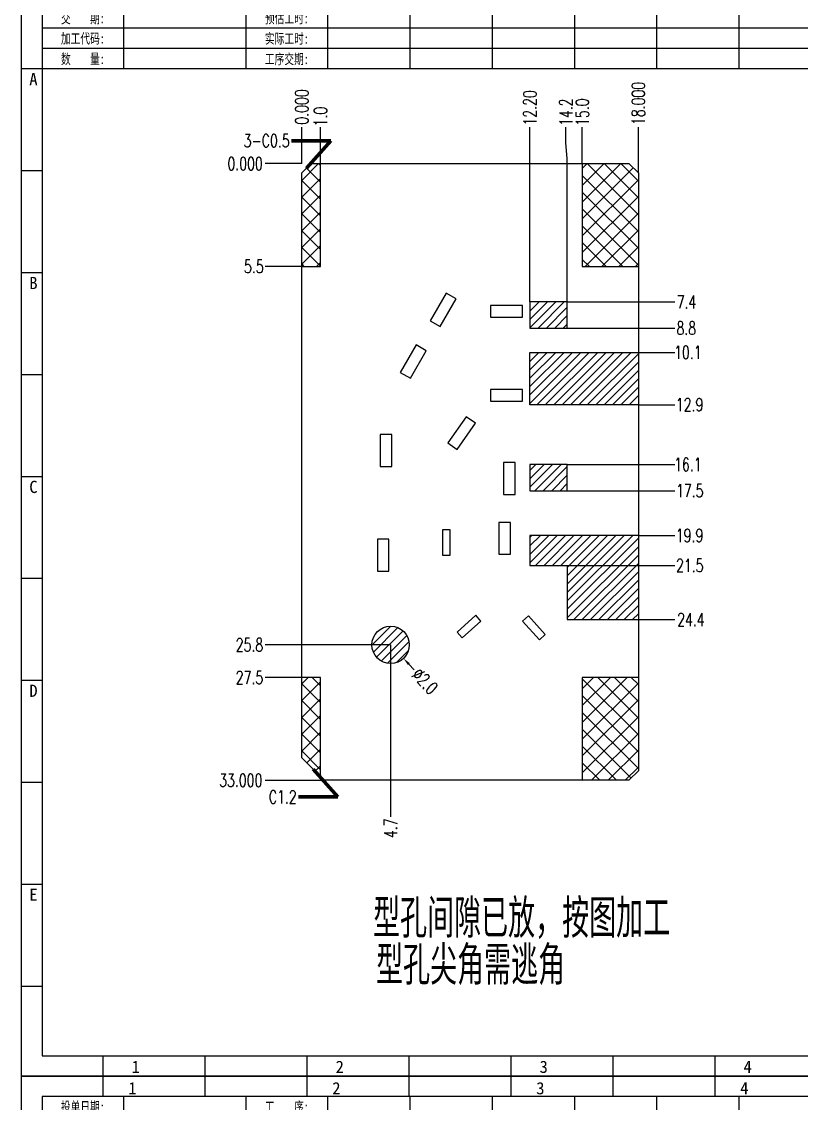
# Model space of a CAD drawing. Header units: millimetres. Extents: x -2852 to 5627, y -2271 to 1849.
# Drawn here: x -279.5 to -237.8, y -306.4 to -248.5 of the extents above; entities that cross this region are included whole.
import ezdxf
from ezdxf.enums import TextEntityAlignment as Align

# ---------------------------------------------------------------- set-up
doc = ezdxf.new("R2010")
doc.units = ezdxf.units.MM
doc.header["$PDSIZE"] = 3
for name, color, linetype in [('1', 7, 'Continuous'), ('41', 1, 'Continuous'), ('D03', 7, 'Continuous')]:
    doc.layers.add(name, color=color, linetype=linetype)
doc.styles.add('jet01', font='simplex.shx', dxfattribs={"width": 0.7, "bigfont": 'hztxt.shx'})
doc.styles.add('jet02', font='simplex.shx', dxfattribs={"width": 0.7})
doc.styles.get("Standard").update_dxf_attribs({"font": '仿宋_GB2312_0.ttf', "width": 0.7})
doc.styles.add('tk', font='', dxfattribs={"width": 0.7})
doc.styles.add('tk 2', font='仿宋_GB2312_0.ttf', dxfattribs={"width": 0.65})
doc.styles.get('tk').set_extended_font_data('NSimSun')
doc.dimstyles.new('jet02', dxfattribs={"dimtxt": 3.5, "dimasz": 2.1, "dimexe": 1, "dimexo": 0, "dimgap": 0.5, "dimtad": 0, "dimtoh": 1, "dimdec": 3, "dimzin": 9, "dimdsep": 46, "dimtxsty": 'jet02', "dimcen": 0, "dimclrt": 256, "dimazin": 2, "dimtfac": 1, "dimtdec": 3, "dimtofl": 0, "dimtmove": 0, "dimatfit": 1, "dimfxl": 0, "dimarcsym": 0})

# ---------------------------------------------------------------- blocks, each defined once
blk = doc.blocks.new('A3-N')
at = {"layer": '1', "color": 1}
for p, q in [((0, 0), (0, 296.73)), ((0, 296.73), (420, 296.73)), ((21.82, 291.27), (21.82, 296.73)), ((49.09, 291.27), (49.09, 296.73)), ((76.36, 291.27), (76.36, 296.73)), ((103.64, 291.27), (103.64, 296.73)), ((103.64, 291.27), (103.64, 296.73)), ((103.64, 291.27), (103.64, 296.73)), ((130.91, 291.27), (130.91, 296.73)), ((158.18, 291.27), (158.18, 296.73)), ((185.45, 291.27), (185.45, 296.73)), ((5.45, 269.45), (0, 269.45)), ((5.45, 242.18), (0, 242.18)), ((5.45, 214.91), (0, 214.91)), ((5.45, 187.64), (0, 187.64)), ((5.45, 160.36), (0, 160.36)), ((5.45, 133.09), (0, 133.09)), ((5.45, 105.82), (0, 105.82)), ((5.45, 78.55), (0, 78.55)), ((5.45, 51.27), (0, 51.27)), ((5.45, 24), (0, 24)), ((21.82, 0), (21.82, 5.45)), ((49.09, 0), (49.09, 5.45)), ((76.36, 0), (76.36, 5.45)), ((103.64, 0), (103.64, 5.45)), ((130.91, 0), (130.91, 5.45)), ((158.18, 0), (158.18, 5.45)), ((185.45, 0), (185.45, 5.45)), ((1, 0), (0, 0)), ((420, 0), (1, 0))]:
    blk.add_line(p, q, dxfattribs=at)
at = {"layer": '1'}
blk.add_lwpolyline([(221.45, 5.45), (414.55, 5.45), (414.55, 291.27), (5.45, 291.27), (5.45, 5.45), (414.55, 5.45)], dxfattribs=at)
at = {"layer": '41'}
for p, q in [((27.27, 291.27), (27.27, 269.45)), ((60, 291.27), (60, 269.45)), ((81.82, 291.27), (81.82, 269.45)), ((103.82, 291.27), (103.82, 269.45)), ((125.82, 291.27), (125.82, 269.45)), ((147.82, 291.27), (147.82, 269.45)), ((169.82, 291.27), (169.82, 269.45)), ((191.82, 291.27), (191.82, 269.45)), ((367.82, 280.36), (5.45, 280.36)), ((367.82, 274.91), (5.45, 274.91)), ((414.55, 269.45), (5.45, 269.45))]:
    blk.add_line(p, q, dxfattribs=at)
at = {"layer": '1', "color": 1}
for s, p in [('1', (29.64, 295.11)), ('2', (84.18, 295.11)), ('3', (138.73, 295.11)), ('4', (193.27, 295.11)), ('1', (30.53, 4.11)), ('2', (85.08, 4.11)), ('3', (139.62, 4.11)), ('4', (194.17, 4.11))]:
    blk.add_text(s, height=3.27, dxfattribs=at).set_placement(p, align=Align.TOP_CENTER)
at = {"layer": '1', "style": 'tk', "width": 0.7}
for s, p in [('投单日期:', (16.36, 288.55)), ('工    序:', (70.91, 288.55)), ('交    期:', (16.36, 283.09)), ('预估工时:', (70.91, 283.09)), ('加工代码:', (16.36, 277.64)), ('实际工时:', (70.91, 277.64)), ('数    量:', (16.36, 272.18)), ('工序交期:', (70.91, 272.18))]:
    blk.add_text(s, height=2.727, dxfattribs=at).set_placement(p, align=Align.MIDDLE)
at = {"layer": '1', "color": 1}
for s, p in [('A', (2.04, 268.36)), ('B', (2.04, 213.82)), ('C', (2.04, 159.27)), ('D', (2.04, 104.73)), ('E', (2.04, 50.18))]:
    blk.add_text(s, height=3.27, dxfattribs=at).set_placement(p, align=Align.TOP_LEFT)
at = {"layer": '1', "style": 'tk 2', "width": 0.7}
for tag, p in [('PATR-NO1', (309.84, 32.96)), ('TITLE', (365.74, 30.9)), ('PATR-NO2', (309.84, 27.81)), ('DWG-NO:', (366.54, 18.14))]:
    blk.add_attdef(tag, p, '', height=3.27, dxfattribs=at)
at = {"layer": '1', "color": 1, "style": 'tk 2', "width": 0.7}
for tag, p in [('DRAW', (314.55, 7.27)), ('DATE', (334.72, 7.32))]:
    blk.add_attdef(tag, p, '', height=3.49, dxfattribs=at)
at = {"layer": '1', "style": 'tk 2', "width": 0.7}
for tag, p in [('SCALE', (376.55, 8.73)), ('SHEET', (386.6, 8.72)), ('REV', (397.38, 8.73))]:
    blk.add_attdef(tag, text='', height=2.18, dxfattribs=at).set_placement(p, align=Align.MIDDLE_LEFT)
blk = doc.blocks.new('*D3872')
at = {"layer": '41', "ltscale": 0.05}
blk.add_line((-264.546, -256.124), (-266.499, -256.124), dxfattribs=at)
at = {"layer": 'Defpoints', "color": 0, "ltscale": 0.05}
for p in [(-266.499, -256.124), (-264.546, -256.124), (-264.546, -256.124)]:
    blk.add_point(p, dxfattribs=at)
at = {"layer": '41', "ltscale": 0.05, "insert": (-267.579, -256.124), "char_height": 0.7, "attachment_point": 5, "style": 'jet02'}
blk.add_mtext('0.000', dxfattribs=at)
blk = doc.blocks.new('*D3873')
at = {"layer": '41', "ltscale": 0.05}
blk.add_line((-263.346, -289.124), (-266.499, -289.124), dxfattribs=at)
at = {"layer": 'Defpoints', "color": 0, "ltscale": 0.05}
for p in [(-264.546, -256.124), (-266.499, -289.124), (-263.346, -289.124)]:
    blk.add_point(p, dxfattribs=at)
at = {"layer": '41', "ltscale": 0.05, "insert": (-267.812, -289.124), "char_height": 0.7, "attachment_point": 5, "style": 'jet02'}
blk.add_mtext('33.000', dxfattribs=at)
blk = doc.blocks.new('*D3874')
at = {"layer": '41', "ltscale": 0.05}
blk.add_line((-264.546, -283.624), (-266.499, -283.624), dxfattribs=at)
at = {"layer": 'Defpoints', "color": 0, "ltscale": 0.05}
for p in [(-264.546, -256.124), (-266.499, -283.624), (-264.546, -283.624)]:
    blk.add_point(p, dxfattribs=at)
at = {"layer": '41', "ltscale": 0.05, "insert": (-267.345, -283.624), "char_height": 0.7, "attachment_point": 5, "style": 'jet02'}
blk.add_mtext('27.5', dxfattribs=at)
blk = doc.blocks.new('*D3875')
at = {"layer": '41', "ltscale": 0.05}
blk.add_line((-259.796, -281.874), (-266.499, -281.874), dxfattribs=at)
at = {"layer": 'Defpoints', "color": 0, "ltscale": 0.05}
for p in [(-264.546, -256.124), (-266.499, -281.874), (-259.796, -281.874)]:
    blk.add_point(p, dxfattribs=at)
at = {"layer": '41', "ltscale": 0.05, "insert": (-267.345, -281.874), "char_height": 0.7, "attachment_point": 5, "style": 'jet02'}
blk.add_mtext('25.8', dxfattribs=at)
blk = doc.blocks.new('*D3876')
at = {"layer": '41', "ltscale": 0.05}
blk.add_line((-264.546, -261.624), (-266.499, -261.624), dxfattribs=at)
at = {"layer": 'Defpoints', "color": 0, "ltscale": 0.05}
for p in [(-264.546, -256.124), (-266.499, -261.624), (-264.546, -261.624)]:
    blk.add_point(p, dxfattribs=at)
at = {"layer": '41', "ltscale": 0.05, "insert": (-267.112, -261.624), "char_height": 0.7, "attachment_point": 5, "style": 'jet02'}
blk.add_mtext('5.5', dxfattribs=at)
blk = doc.blocks.new('*D3877')
at = {"layer": '41', "ltscale": 0.05}
blk.add_line((-246.546, -280.524), (-244.594, -280.524), dxfattribs=at)
at = {"layer": 'Defpoints', "color": 0, "ltscale": 0.05}
for p in [(-264.546, -256.124), (-246.546, -280.524), (-244.594, -280.524)]:
    blk.add_point(p, dxfattribs=at)
at = {"layer": '41', "ltscale": 0.05, "insert": (-243.735, -280.524), "char_height": 0.7, "attachment_point": 5, "style": 'jet02'}
blk.add_mtext('24.4', dxfattribs=at)
blk = doc.blocks.new('*D3878')
at = {"layer": '41', "ltscale": 0.05}
blk.add_line((-250.346, -277.624), (-244.594, -277.624), dxfattribs=at)
at = {"layer": 'Defpoints', "color": 0, "ltscale": 0.05}
for p in [(-264.546, -256.124), (-250.346, -277.624), (-244.594, -277.624)]:
    blk.add_point(p, dxfattribs=at)
at = {"layer": '41', "ltscale": 0.05, "insert": (-243.794, -277.624), "char_height": 0.7, "attachment_point": 5, "style": 'jet02'}
blk.add_mtext('21.5', dxfattribs=at)
blk = doc.blocks.new('*D3879')
at = {"layer": '41', "ltscale": 0.05}
blk.add_line((-246.546, -276.024), (-244.594, -276.024), dxfattribs=at)
at = {"layer": 'Defpoints', "color": 0, "ltscale": 0.05}
for p in [(-264.546, -256.124), (-246.546, -276.024), (-244.594, -276.024)]:
    blk.add_point(p, dxfattribs=at)
at = {"layer": '41', "ltscale": 0.05, "insert": (-243.805, -276.024), "char_height": 0.7, "attachment_point": 5, "style": 'jet02'}
blk.add_mtext('19.9', dxfattribs=at)
blk = doc.blocks.new('*D3880')
at = {"layer": '41', "ltscale": 0.05}
blk.add_line((-250.346, -273.624), (-244.594, -273.624), dxfattribs=at)
at = {"layer": 'Defpoints', "color": 0, "ltscale": 0.05}
for p in [(-264.546, -256.124), (-250.346, -273.624), (-244.594, -273.624)]:
    blk.add_point(p, dxfattribs=at)
at = {"layer": '41', "ltscale": 0.05, "insert": (-243.794, -273.624), "char_height": 0.7, "attachment_point": 5, "style": 'jet02'}
blk.add_mtext('17.5', dxfattribs=at)
blk = doc.blocks.new('*D3881')
at = {"layer": '41', "ltscale": 0.05}
blk.add_line((-250.346, -272.224), (-244.594, -272.224), dxfattribs=at)
at = {"layer": 'Defpoints', "color": 0, "ltscale": 0.05}
for p in [(-264.546, -256.124), (-250.346, -272.224), (-244.594, -272.224)]:
    blk.add_point(p, dxfattribs=at)
at = {"layer": '41', "ltscale": 0.05, "insert": (-243.899, -272.224), "char_height": 0.7, "attachment_point": 5, "style": 'jet02'}
blk.add_mtext('16.1', dxfattribs=at)
blk = doc.blocks.new('*D3882')
at = {"layer": '41', "ltscale": 0.05}
blk.add_line((-246.546, -269.024), (-244.594, -269.024), dxfattribs=at)
at = {"layer": 'Defpoints', "color": 0, "ltscale": 0.05}
for p in [(-264.546, -256.124), (-246.546, -269.024), (-244.594, -269.024)]:
    blk.add_point(p, dxfattribs=at)
at = {"layer": '41', "ltscale": 0.05, "insert": (-243.805, -269.024), "char_height": 0.7, "attachment_point": 5, "style": 'jet02'}
blk.add_mtext('12.9', dxfattribs=at)
blk = doc.blocks.new('*D3883')
at = {"layer": '41', "ltscale": 0.05}
blk.add_line((-246.546, -266.224), (-244.594, -266.224), dxfattribs=at)
at = {"layer": 'Defpoints', "color": 0, "ltscale": 0.05}
for p in [(-264.546, -256.124), (-246.546, -266.224), (-244.594, -266.224)]:
    blk.add_point(p, dxfattribs=at)
at = {"layer": '41', "ltscale": 0.05, "insert": (-243.899, -266.224), "char_height": 0.7, "attachment_point": 5, "style": 'jet02'}
blk.add_mtext('10.1', dxfattribs=at)
blk = doc.blocks.new('*D3884')
at = {"layer": '41', "ltscale": 0.05}
blk.add_line((-250.346, -264.924), (-244.594, -264.924), dxfattribs=at)
at = {"layer": 'Defpoints', "color": 0, "ltscale": 0.05}
for p in [(-264.546, -256.124), (-250.346, -264.924), (-244.594, -264.924)]:
    blk.add_point(p, dxfattribs=at)
at = {"layer": '41', "ltscale": 0.05, "insert": (-243.98, -264.924), "char_height": 0.7, "attachment_point": 5, "style": 'jet02'}
blk.add_mtext('8.8', dxfattribs=at)
blk = doc.blocks.new('*D3885')
at = {"layer": '41', "ltscale": 0.05}
blk.add_line((-250.346, -263.524), (-244.594, -263.524), dxfattribs=at)
at = {"layer": 'Defpoints', "color": 0, "ltscale": 0.05}
for p in [(-264.546, -256.124), (-250.346, -263.524), (-244.594, -263.524)]:
    blk.add_point(p, dxfattribs=at)
at = {"layer": '41', "ltscale": 0.05, "insert": (-243.969, -263.524), "char_height": 0.7, "attachment_point": 5, "style": 'jet02'}
blk.add_mtext('7.4', dxfattribs=at)
blk = doc.blocks.new('*D3886')
at = {"layer": '41', "ltscale": 0.05}
blk.add_line((-264.546, -256.124), (-264.546, -254.171), dxfattribs=at)
at = {"layer": 'Defpoints', "color": 0, "ltscale": 0.05}
for p in [(-264.546, -254.171), (-264.546, -256.124), (-264.546, -256.124)]:
    blk.add_point(p, dxfattribs=at)
at = {"layer": '41', "ltscale": 0.05, "insert": (-264.546, -253.091), "char_height": 0.7, "attachment_point": 5, "rotation": 90, "style": 'jet02'}
blk.add_mtext('0.000', dxfattribs=at)
blk = doc.blocks.new('*D3887')
at = {"layer": '41', "ltscale": 0.05}
blk.add_line((-263.546, -256.124), (-263.546, -254.171), dxfattribs=at)
at = {"layer": 'Defpoints', "color": 0, "ltscale": 0.05}
for p in [(-263.546, -254.171), (-264.546, -256.124), (-263.546, -256.124)]:
    blk.add_point(p, dxfattribs=at)
at = {"layer": '41', "ltscale": 0.05, "insert": (-263.546, -253.605), "char_height": 0.7, "attachment_point": 5, "rotation": 90, "style": 'jet02'}
blk.add_mtext('1.0', dxfattribs=at)
blk = doc.blocks.new('*D3888')
at = {"layer": '41', "ltscale": 0.05}
blk.add_line((-252.346, -263.524), (-252.346, -254.171), dxfattribs=at)
at = {"layer": 'Defpoints', "color": 0, "ltscale": 0.05}
for p in [(-252.346, -254.171), (-264.546, -256.124), (-252.346, -263.524)]:
    blk.add_point(p, dxfattribs=at)
at = {"layer": '41', "ltscale": 0.05, "insert": (-252.346, -253.138), "char_height": 0.7, "attachment_point": 5, "rotation": 90, "style": 'jet02'}
blk.add_mtext('12.20', dxfattribs=at)
blk = doc.blocks.new('*D3889')
at = {"layer": '41', "ltscale": 0.05}
for p, q in [((-250.421, -255.011), (-250.421, -254.171)), ((-250.346, -255.851), (-250.421, -255.011)), ((-250.346, -263.524), (-250.346, -255.851))]:
    blk.add_line(p, q, dxfattribs=at)
at = {"layer": 'Defpoints', "color": 0, "ltscale": 0.05}
for p in [(-250.421, -254.171), (-264.546, -256.124), (-250.346, -263.524)]:
    blk.add_point(p, dxfattribs=at)
at = {"layer": '41', "ltscale": 0.05, "insert": (-250.421, -253.371), "char_height": 0.7, "attachment_point": 5, "rotation": 90, "style": 'jet02'}
blk.add_mtext('14.2', dxfattribs=at)
blk = doc.blocks.new('*D3890')
at = {"layer": '41', "ltscale": 0.05}
blk.add_line((-249.546, -256.124), (-249.546, -254.171), dxfattribs=at)
at = {"layer": 'Defpoints', "color": 0, "ltscale": 0.05}
for p in [(-249.546, -254.171), (-264.546, -256.124), (-249.546, -256.124)]:
    blk.add_point(p, dxfattribs=at)
at = {"layer": '41', "ltscale": 0.05, "insert": (-249.546, -253.371), "char_height": 0.7, "attachment_point": 5, "rotation": 90, "style": 'jet02'}
blk.add_mtext('15.0', dxfattribs=at)
blk = doc.blocks.new('*D3891')
at = {"layer": '41', "ltscale": 0.05}
blk.add_line((-246.546, -256.624), (-246.546, -254.171), dxfattribs=at)
at = {"layer": 'Defpoints', "color": 0, "ltscale": 0.05}
for p in [(-246.546, -254.171), (-264.546, -256.124), (-246.546, -256.624)]:
    blk.add_point(p, dxfattribs=at)
at = {"layer": '41', "ltscale": 0.05, "insert": (-246.546, -252.905), "char_height": 0.7, "attachment_point": 5, "rotation": 90, "style": 'jet02'}
blk.add_mtext('18.000', dxfattribs=at)
blk = doc.blocks.new('*D3892')
at = {"layer": '41', "ltscale": 0.05}
blk.add_line((-259.796, -281.874), (-259.796, -291.076), dxfattribs=at)
at = {"layer": 'Defpoints', "color": 0, "ltscale": 0.05}
for p in [(-264.546, -256.124), (-259.796, -281.874), (-259.796, -291.076)]:
    blk.add_point(p, dxfattribs=at)
at = {"layer": '41', "ltscale": 0.05, "insert": (-259.796, -291.69), "char_height": 0.7, "attachment_point": 5, "rotation": 90, "style": 'jet02'}
blk.add_mtext('4.7', dxfattribs=at)
blk = doc.blocks.new('*D3897')
at = {"layer": '41', "ltscale": 0.05}
blk.add_line((-258.531, -283.21), (-258.82, -282.905), dxfattribs=at)
blk.add_solid([(-258.769, -282.857), (-258.871, -282.953), (-259.109, -282.6)], dxfattribs=at)
at = {"layer": 'Defpoints', "color": 0, "ltscale": 0.05}
for p in [(-260.484, -281.148), (-259.109, -282.6)]:
    blk.add_point(p, dxfattribs=at)
at = {"layer": '41', "ltscale": 0.05, "insert": (-257.957, -283.816), "char_height": 0.7, "attachment_point": 5, "rotation": 313.43028, "style": 'jet02'}
blk.add_mtext('∅2.0', dxfattribs=at)

msp = doc.modelspace()

# ---------------------------------------------------------------- hatches: boundary and pattern name
at = {"layer": '1', "ltscale": 0.05}
h = msp.add_hatch(dxfattribs=at)
h.set_pattern_fill('ANSI31', color=2, scale=0.1, style=0)
h.set_pattern_definition([(45, (-1102.18918, 1098.4317), (-0.2245064, 0.2245064), [])])
h.paths.add_polyline_path([(-246.5462, -266.2238), (-252.3462, -266.2238), (-252.3462, -269.0238), (-246.5462, -269.0238)])
h.paths.add_polyline_path([(-250.3462, -263.5238), (-252.3462, -263.5238), (-252.3462, -264.9238), (-250.3462, -264.9238)])
h.paths.add_polyline_path([(-250.3462, -272.2238), (-252.3462, -272.2238), (-252.3462, -273.6238), (-250.3462, -273.6238)])
h.paths.add_polyline_path([(-246.5462, -276.0238), (-252.3462, -276.0238), (-252.3462, -277.6238), (-250.3462, -277.6238), (-250.3462, -280.5238), (-246.5462, -280.5238)])
h.paths.add_polyline_path([(-260.7962, -281.8738, 1), (-258.7962, -281.8738, 1)])
at = {"layer": '41', "ltscale": 0.05}
h = msp.add_hatch(dxfattribs=at)
h.set_pattern_fill('ANSI37', color=3, scale=0.2, style=0)
h.set_pattern_definition([(45, (-264.5462, -256.1238), (-0.449013, 0.449013), []), (135, (-264.5462, -256.1238), (-0.449013, -0.449013), [])])
h.paths.add_polyline_path([(-246.5462, -283.6238), (-249.5462, -283.6238), (-249.5462, -289.1238), (-247.0462, -289.1238), (-246.5462, -288.6238)])
h.paths.add_polyline_path([(-264.5462, -287.9238), (-263.5462, -288.9238), (-263.5462, -283.6238), (-264.5462, -283.6238)])
h.paths.add_polyline_path([(-264.5462, -261.6238), (-263.5462, -261.6238), (-263.5462, -256.1238), (-264.0462, -256.1238), (-264.5462, -256.6238)])
h.paths.add_polyline_path([(-249.5462, -261.6238), (-246.5462, -261.6238), (-246.5462, -256.6238), (-247.0462, -256.1238), (-249.5462, -256.1238)])

# ---------------------------------------------------------------- linework, layer by layer
at = {"layer": '1', "color": 2, "ltscale": 0.05}
for points in [[(-250.3462, -264.9238), (-250.3462, -263.5238), (-252.3462, -263.5238), (-252.3462, -264.9238)], [(-250.3462, -273.6238), (-250.3462, -272.2238), (-252.3462, -272.2238), (-252.3462, -273.6238)]]:
    msp.add_lwpolyline(points, close=True, dxfattribs=at)
for points in [[(-246.5462, -269.0238), (-252.3462, -269.0238), (-252.3462, -266.2238), (-246.5462, -266.2238)], [(-246.5462, -276.0238), (-252.3462, -276.0238), (-252.3462, -277.6238), (-250.3462, -277.6238), (-250.3462, -280.5238), (-246.5462, -280.5238)]]:
    msp.add_lwpolyline(points, dxfattribs=at)
msp.add_circle((-259.7962, -281.8738), 1, dxfattribs=at)
at = {"layer": 'D03', "ltscale": 0.05}
msp.add_lwpolyline([(-264.5462, -256.6238), (-264.0462, -256.1238), (-247.0462, -256.1238), (-246.5462, -256.6238), (-246.5462, -288.6238), (-247.0462, -289.1238), (-263.3462, -289.1238), (-264.5462, -287.9238)], close=True, dxfattribs=at)
at = {"layer": 'D03'}
for points in [[(-264.5462, -261.6238), (-263.5462, -261.6238), (-263.5462, -256.1238)], [(-249.5462, -256.1238), (-249.5462, -261.6238), (-246.5462, -261.6238)], [(-263.5462, -288.9238), (-263.5462, -283.6238), (-264.5462, -283.6238)], [(-246.5462, -283.6238), (-249.5462, -283.6238), (-249.5462, -289.1238)]]:
    msp.add_lwpolyline(points, dxfattribs=at)
at = {"layer": 'D03', "color": 1, "ltscale": 0.05}
for points in [[(-256.8245, -263.0537), (-257.677, -264.5303), (-257.1401, -264.8403), (-256.2876, -263.3637)], [(-254.4512, -264.3338), (-252.7462, -264.3338), (-252.7462, -263.7138), (-254.4512, -263.7138)], [(-258.4245, -265.825), (-259.277, -267.3016), (-258.7401, -267.6116), (-257.8876, -266.135)], [(-254.4512, -268.8338), (-252.7462, -268.8338), (-252.7462, -268.2138), (-254.4512, -268.2138)], [(-255.7591, -269.6643), (-256.7371, -271.061), (-256.2292, -271.4166), (-255.2512, -270.0199)], [(-260.3562, -270.6238), (-260.3562, -272.3288), (-259.7362, -272.3288), (-259.7362, -270.6238)], [(-253.7562, -272.1238), (-253.7562, -273.8288), (-253.1362, -273.8288), (-253.1362, -272.1238)], [(-254.0062, -275.3238), (-254.0062, -277.0288), (-253.3862, -277.0288), (-253.3862, -275.3238)], [(-256.6062, -277.0688), (-256.6062, -275.7238), (-257.0262, -275.7238), (-257.0262, -277.0688)], [(-260.5062, -276.2237), (-260.5062, -277.9288), (-259.8862, -277.9288), (-259.8862, -276.2237)], [(-255.244, -280.2901), (-256.2436, -281.1901), (-255.9625, -281.5023), (-254.963, -280.6022)], [(-251.5232, -281.3248), (-252.4232, -280.3253), (-252.7353, -280.6063), (-251.8353, -281.6059)]]:
    msp.add_lwpolyline(points, close=True, dxfattribs=at)

# ---------------------------------------------------------------- block references
at = {"layer": '1', "ltscale": 0.05, "xscale": 0.2000000000000455, "yscale": 0.2000000000000455, "zscale": 0.2000000000000455}
for p in [(-279.5323, -304.949), (-279.5323, -364.2944)]:
    msp.add_blockref('A3-N', p, dxfattribs=at)

# ---------------------------------------------------------------- texts
at = {"layer": '1', "ltscale": 0.05, "style": 'jet01', "width": 0.7}
for s, height, p in [('型孔间隙已放，按图加工', 2.064003, (-260.7361, -297.549)), ('型孔尖角需逃角', 2.064, (-260.5754, -300.0614))]:
    msp.add_text(s, height=height, dxfattribs=at).set_placement(p)
at = {"layer": '41', "ltscale": 0.05, "char_height": 0.7, "attachment_point": 6, "style": 'jet02'}
for s, insert in [('3-C0.5', (-265.198, -254.8975)), ('C1.2', (-264.8222, -290.0138))]:
    msp.add_mtext(s, dxfattribs=dict(at, insert=insert))

# ---------------------------------------------------------------- dimensions: what is measured, and where the dimension line sits
at = {"layer": '41', "ltscale": 0.05}
for feature_location, offset, dtype, origin, override, picture, middle in [((-246.5462, -256.6238), (0, 2.4526), 1, (-264.5462, -256.1238), {"dimscale": 0.2, "dimtoh": 0, "dimzin": 1, "dimclrd": 256, "dimclre": 256, "dimadec": 3, "dimazin": 0, "dimatfit": 3, "dimlwd": 65535, "dimlwe": 65535}, '*D3891', (-246.5462, -252.9045)), ((-264.5462165472, -256.1237860378), (0, 1.9525785784), 1, (-264.5462165472, -256.1237860378), {"dimscale": 0.2, "dimtoh": 0, "dimzin": 1, "dimclrd": 256, "dimclre": 256, "dimadec": 3, "dimazin": 0, "dimatfit": 3, "dimlwd": 65535, "dimlwe": 65535}, '*D3886', (-264.5462165472, -253.0912074594)), ((-252.3462, -263.5238), (0, 9.3526), 1, (-264.5462, -256.1238), {"dimscale": 0.2, "dimtoh": 0, "dimdec": 2, "dimzin": 1, "dimclrd": 256, "dimclre": 256, "dimazin": 0, "dimatfit": 3, "dimlwd": 65535, "dimlwe": 65535}, '*D3888', (-252.3462, -253.1379)), ((-250.3462, -263.5238), (-0.075, 9.3526), 1, (-264.5462, -256.1238), {"dimscale": 0.2, "dimtoh": 0, "dimdec": 1, "dimzin": 1, "dimclrd": 256, "dimclre": 256, "dimadec": 1, "dimazin": 0, "dimatfit": 3, "dimlwd": 65535, "dimlwe": 65535}, '*D3889', (-250.4212, -253.3712)), ((-249.5462, -256.1238), (0, 1.9526), 1, (-264.5462, -256.1238), {"dimscale": 0.2, "dimtoh": 0, "dimdec": 1, "dimzin": 1, "dimclrd": 256, "dimclre": 256, "dimadec": 1, "dimazin": 0, "dimatfit": 3, "dimlwd": 65535, "dimlwe": 65535}, '*D3890', (-249.5462, -253.3712)), ((-263.5462, -256.1238), (0, 1.9526), 1, (-264.5462, -256.1238), {"dimscale": 0.2, "dimtoh": 0, "dimdec": 1, "dimzin": 1, "dimclrd": 256, "dimclre": 256, "dimadec": 1, "dimazin": 0, "dimatfit": 3, "dimlwd": 65535, "dimlwe": 65535}, '*D3887', (-263.5462, -253.6045)), ((-264.5462165472, -256.1237860378), (-1.9525785784, 0), 0, (-264.5462165472, -256.1237860378), {"dimscale": 0.2, "dimtoh": 0, "dimzin": 1, "dimclrd": 256, "dimclre": 256, "dimadec": 3, "dimazin": 0, "dimatfit": 3, "dimlwd": 65535, "dimlwe": 65535}, '*D3872', (-267.5787951257, -256.1237860378)), ((-263.3462, -289.1238), (-3.1526, 0), 0, (-264.5462, -256.1238), {"dimscale": 0.2, "dimtoh": 0, "dimzin": 1, "dimclrd": 256, "dimclre": 256, "dimadec": 3, "dimazin": 0, "dimatfit": 3, "dimlwd": 65535, "dimlwe": 65535}, '*D3873', (-267.8121, -289.1238)), ((-264.5462, -283.6238), (-1.9526, 0), 0, (-264.5462, -256.1238), {"dimscale": 0.2, "dimtoh": 0, "dimdec": 1, "dimzin": 1, "dimclrd": 256, "dimclre": 256, "dimadec": 1, "dimazin": 0, "dimatfit": 3, "dimlwd": 65535, "dimlwe": 65535}, '*D3874', (-267.3455, -283.6238)), ((-259.7962165472, -281.873786038), (-6.7025785784, 0), 0, (-264.5462165472, -256.1237860378), {"dimscale": 0.2, "dimtoh": 0, "dimdec": 1, "dimzin": 1, "dimclrd": 256, "dimclre": 256, "dimadec": 1, "dimazin": 0, "dimatfit": 3, "dimlwd": 65535, "dimlwe": 65535}, '*D3875', (-267.3454617923, -281.873786038)), ((-264.5462, -261.6238), (-1.9526, 0), 0, (-264.5462, -256.1238), {"dimscale": 0.2, "dimtoh": 0, "dimdec": 1, "dimzin": 1, "dimclrd": 256, "dimclre": 256, "dimadec": 1, "dimazin": 0, "dimatfit": 3, "dimlwd": 65535, "dimlwe": 65535}, '*D3876', (-267.1121, -261.6238)), ((-246.5462, -280.5238), (1.9526, 0), 0, (-264.5462, -256.1238), {"dimscale": 0.2, "dimtoh": 0, "dimdec": 1, "dimzin": 1, "dimclrd": 256, "dimclre": 256, "dimadec": 1, "dimazin": 0, "dimatfit": 3, "dimlwd": 65535, "dimlwe": 65535}, '*D3877', (-243.7353, -280.5238)), ((-250.3462, -277.6238), (5.7526, 0), 0, (-264.5462, -256.1238), {"dimscale": 0.2, "dimtoh": 0, "dimdec": 1, "dimzin": 1, "dimclrd": 256, "dimclre": 256, "dimadec": 1, "dimazin": 0, "dimatfit": 3, "dimlwd": 65535, "dimlwe": 65535}, '*D3878', (-243.7936, -277.6238)), ((-246.5462, -276.0238), (1.9526, 0), 0, (-264.5462, -256.1238), {"dimscale": 0.2, "dimtoh": 0, "dimdec": 1, "dimzin": 1, "dimclrd": 256, "dimclre": 256, "dimadec": 1, "dimazin": 0, "dimatfit": 3, "dimlwd": 65535, "dimlwe": 65535}, '*D3879', (-243.8053, -276.0238)), ((-250.3462, -273.6238), (5.7526, 0), 0, (-264.5462, -256.1238), {"dimscale": 0.2, "dimtoh": 0, "dimdec": 1, "dimzin": 1, "dimclrd": 256, "dimclre": 256, "dimadec": 1, "dimazin": 0, "dimatfit": 3, "dimlwd": 65535, "dimlwe": 65535}, '*D3880', (-243.7936, -273.6238)), ((-250.3462, -272.2238), (5.7526, 0), 0, (-264.5462, -256.1238), {"dimscale": 0.2, "dimtoh": 0, "dimdec": 1, "dimzin": 1, "dimclrd": 256, "dimclre": 256, "dimadec": 1, "dimazin": 0, "dimatfit": 3, "dimlwd": 65535, "dimlwe": 65535}, '*D3881', (-243.8986, -272.2238)), ((-246.5462, -269.0238), (1.9526, 0), 0, (-264.5462, -256.1238), {"dimscale": 0.2, "dimtoh": 0, "dimdec": 1, "dimzin": 1, "dimclrd": 256, "dimclre": 256, "dimadec": 1, "dimazin": 0, "dimatfit": 3, "dimlwd": 65535, "dimlwe": 65535}, '*D3882', (-243.8053, -269.0238)), ((-246.5462, -266.2238), (1.9526, 0), 0, (-264.5462, -256.1238), {"dimscale": 0.2, "dimtoh": 0, "dimdec": 1, "dimzin": 1, "dimclrd": 256, "dimclre": 256, "dimadec": 1, "dimazin": 0, "dimatfit": 3, "dimlwd": 65535, "dimlwe": 65535}, '*D3883', (-243.8986, -266.2238)), ((-250.3462, -264.9238), (5.7526, 0), 0, (-264.5462, -256.1238), {"dimscale": 0.2, "dimtoh": 0, "dimdec": 1, "dimzin": 1, "dimclrd": 256, "dimclre": 256, "dimadec": 1, "dimazin": 0, "dimatfit": 3, "dimlwd": 65535, "dimlwe": 65535}, '*D3884', (-243.9803, -264.9238)), ((-250.3462, -263.5238), (5.7526, 0), 0, (-264.5462, -256.1238), {"dimscale": 0.2, "dimtoh": 0, "dimdec": 1, "dimzin": 1, "dimclrd": 256, "dimclre": 256, "dimadec": 1, "dimazin": 0, "dimatfit": 3, "dimlwd": 65535, "dimlwe": 65535}, '*D3885', (-243.9686, -263.5238)), ((-259.7962165472, -281.873786038), (0, -9.2025785786), 1, (-264.5462165472, -256.1237860378), {"dimscale": 0.2, "dimtoh": 0, "dimdec": 1, "dimzin": 1, "dimclrd": 256, "dimclre": 256, "dimadec": 1, "dimazin": 0, "dimatfit": 3, "dimlwd": 65535, "dimlwe": 65535}, '*D3892', (-259.7962165472, -291.6896979499))]:
    dim = msp.add_ordinate_dim(feature_location=feature_location, offset=offset, dtype=dtype, origin=origin, dimstyle='jet02', override=override, dxfattribs=at)
    dim.commit()
    dim.dimension.update_dxf_attribs({"geometry": picture, "text_midpoint": middle})
dim = msp.add_diameter_dim_2p(p1=(-260.4837, -281.1476), p2=(-259.1087, -282.6), dimstyle='jet02', override={"dimscale": 0.2, "dimtoh": 0, "dimdec": 1, "dimzin": 1, "dimclrd": 256, "dimclre": 256, "dimadec": 1, "dimazin": 0, "dimatfit": 3, "dimlwd": 65535, "dimlwe": 65535}, dxfattribs=at)
dim.commit()
dim.dimension.update_dxf_attribs({"geometry": '*D3897', "text_midpoint": (-257.9572, -283.8164)})

# ---------------------------------------------------------------- leaders
at = {"layer": '41', "ltscale": 0.05, "annotation_type": 0, "has_hookline": 1, "hookline_direction": 1}
for points, text_width in [([(-264.2962, -256.3738), (-262.998, -254.8975), (-265.098, -254.8975)], 2.59), ([(-263.9462, -288.5238), (-262.6222, -290.0138), (-264.7222, -290.0138)], 1.4233)]:
    msp.add_leader(points, dimstyle='jet02', override={"dimscale": 0.2, "dimtoh": 0, "dimzin": 1, "dimclrd": 256, "dimclre": 256, "dimadec": 3, "dimazin": 0, "dimatfit": 3, "dimlwd": 65535, "dimlwe": 65535}, dxfattribs=dict(at, text_width=text_width))

doc.saveas('drawing.dxf')
